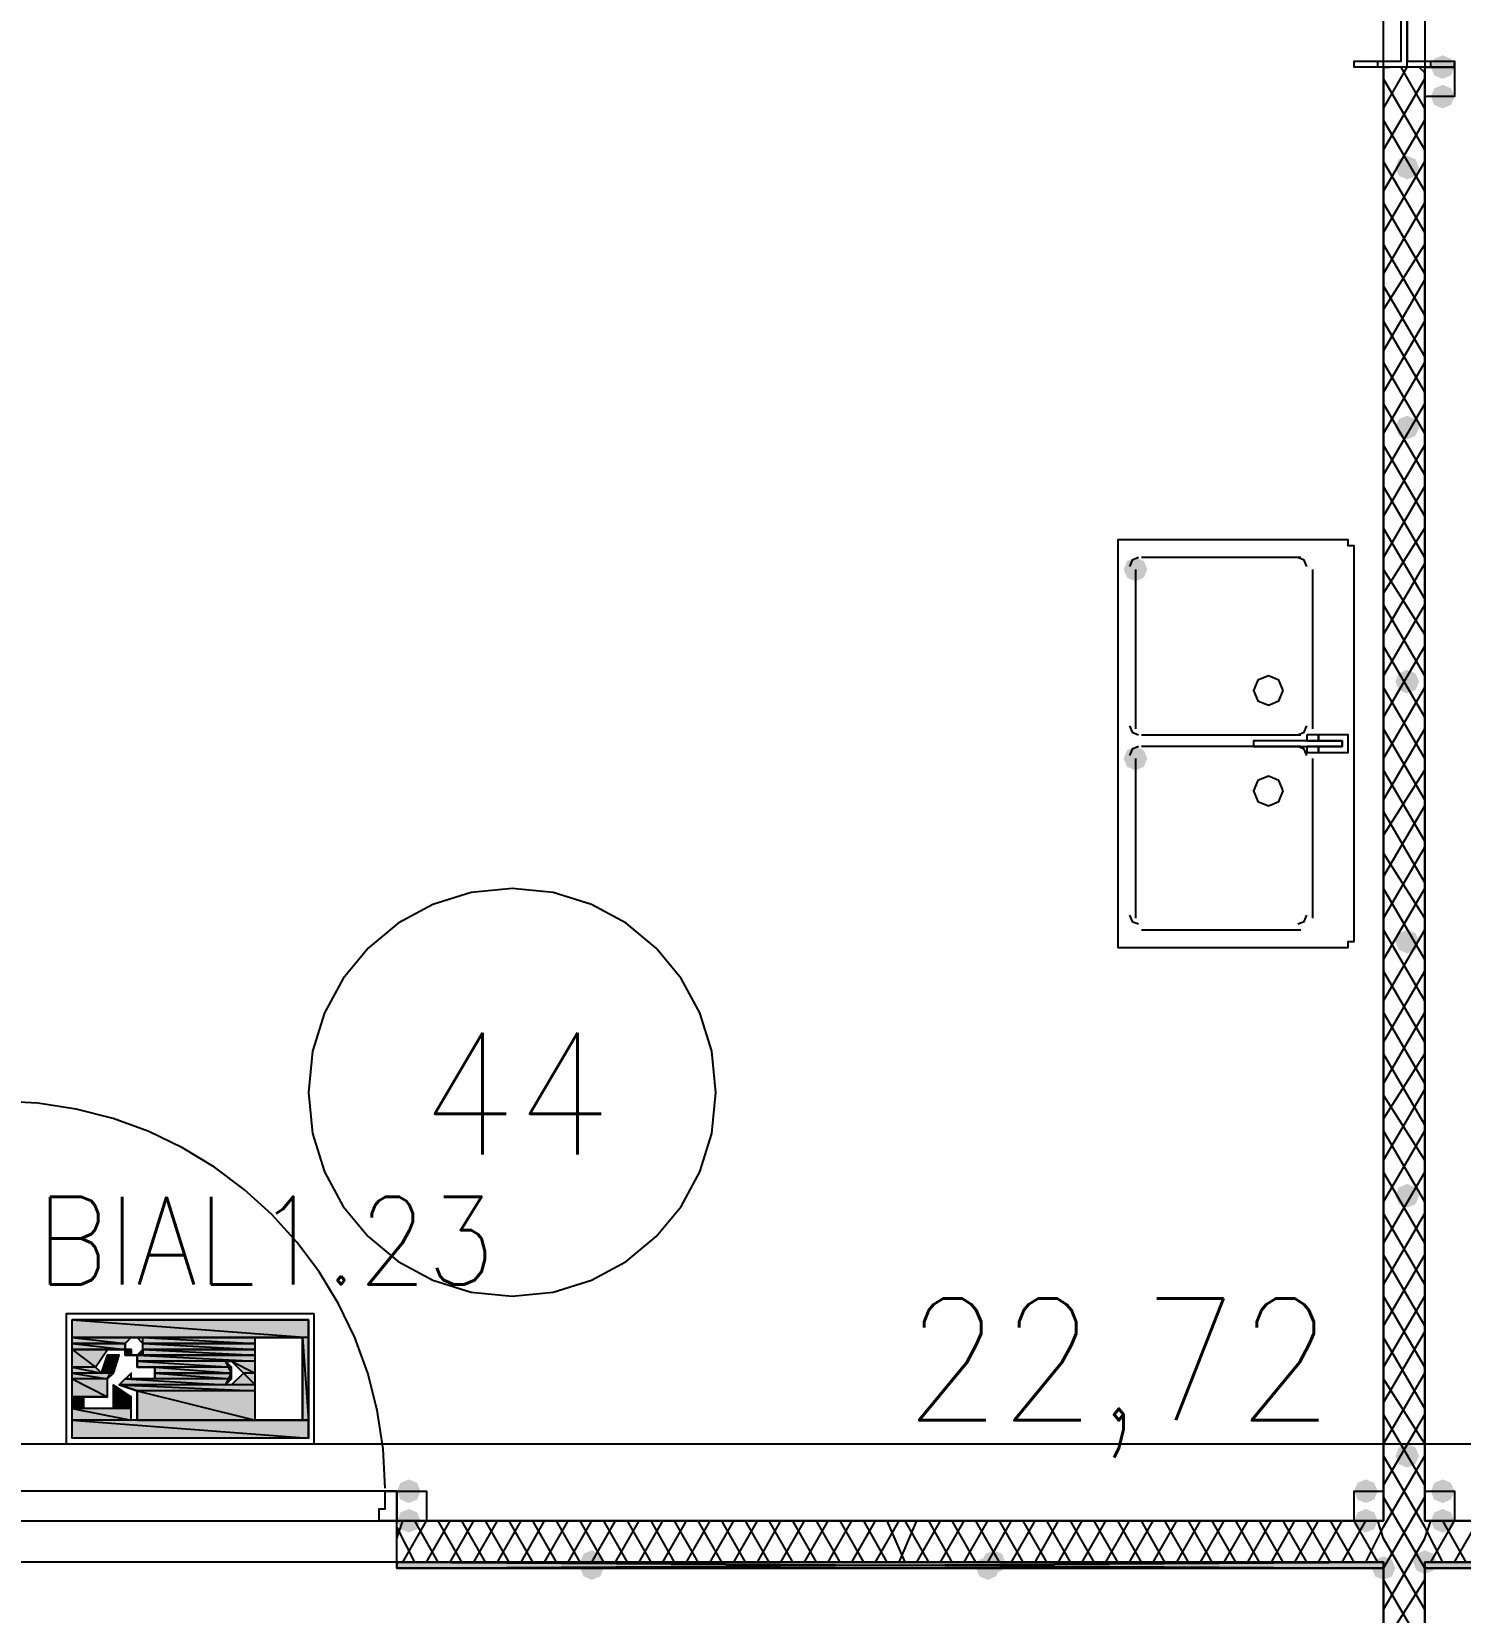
# Model space of a CAD drawing. Header units: millimetres. Extents: x 0 to 420, y 0 to 297.
# Drawn here: x 280.51 to 290.75, y 175.62 to 186.94 of the extents above; entities that cross this region are included whole.
import ezdxf

# ---------------------------------------------------------------- set-up
doc = ezdxf.new("R2010")
doc.units = ezdxf.units.MM
doc.layers.get('0').update_dxf_attribs({"linetype": 'CONTINUOUS'})
doc.styles.get("Standard").update_dxf_attribs({"font": 'STANDARD'})

msp = doc.modelspace()

# ---------------------------------------------------------------- hatches: boundary and pattern name
at = {"true_color": 0x000007}
for points in [[(290.703, 186.69), (290.678129, 186.630204), (290.618333, 186.605333), (290.558538, 186.630204), (290.533667, 186.69), (290.558537, 186.749796), (290.618333, 186.774667), (290.678129, 186.749796)], [(290.703, 186.478333), (290.678129, 186.418537), (290.618333, 186.393667), (290.558538, 186.418537), (290.533667, 186.478333), (290.558537, 186.538129), (290.618333, 186.563), (290.678129, 186.538129)], [(290.449, 185.970333), (290.424129, 185.910537), (290.364333, 185.885667), (290.304537, 185.910537), (290.279667, 185.970333), (290.304537, 186.030129), (290.364333, 186.055), (290.424129, 186.030129)], [(290.449, 184.107667), (290.424129, 184.047871), (290.364333, 184.023), (290.304537, 184.047871), (290.279667, 184.107667), (290.304537, 184.167462), (290.364333, 184.192333), (290.424129, 184.167463)], [(288.501667, 183.091667), (288.476796, 183.031871), (288.417, 183.007), (288.357204, 183.031871), (288.332333, 183.091667), (288.357204, 183.151462), (288.417, 183.176333), (288.476796, 183.151463)], [(290.449, 182.287333), (290.424129, 182.227537), (290.364333, 182.202667), (290.304537, 182.227537), (290.279667, 182.287333), (290.304537, 182.347129), (290.364333, 182.372), (290.424129, 182.347129)], [(288.501667, 181.737), (288.476796, 181.677204), (288.417, 181.652333), (288.357204, 181.677204), (288.332333, 181.737), (288.357204, 181.796796), (288.417, 181.821667), (288.476796, 181.796796)], [(290.449, 180.424667), (290.424129, 180.364871), (290.364333, 180.34), (290.304537, 180.364871), (290.279667, 180.424667), (290.304537, 180.484462), (290.364333, 180.509333), (290.424129, 180.484463)], [(290.449, 178.604333), (290.424129, 178.544537), (290.364333, 178.519667), (290.304537, 178.544537), (290.279667, 178.604333), (290.304537, 178.664129), (290.364333, 178.689), (290.424129, 178.664129)], [(290.449, 176.741667), (290.424129, 176.681871), (290.364333, 176.657), (290.304537, 176.681871), (290.279667, 176.741667), (290.304537, 176.801462), (290.364333, 176.826333), (290.424129, 176.801463)], [(283.294667, 176.487667), (283.269796, 176.427871), (283.21, 176.403), (283.150204, 176.427871), (283.125333, 176.487667), (283.150204, 176.547462), (283.21, 176.572333), (283.269796, 176.547463)], [(290.152667, 176.487667), (290.127796, 176.427871), (290.068, 176.403), (290.008204, 176.427871), (289.983333, 176.487667), (290.008204, 176.547462), (290.068, 176.572333), (290.127796, 176.547463)], [(290.703, 176.487667), (290.678129, 176.427871), (290.618333, 176.403), (290.558538, 176.427871), (290.533667, 176.487667), (290.558537, 176.547462), (290.618333, 176.572333), (290.678129, 176.547463)], [(283.294667, 176.276), (283.269796, 176.216204), (283.21, 176.191333), (283.150204, 176.216204), (283.125333, 176.276), (283.150204, 176.335796), (283.21, 176.360667), (283.269796, 176.335796)], [(290.152667, 176.276), (290.127796, 176.216204), (290.068, 176.191333), (290.008204, 176.216204), (289.983333, 176.276), (290.008204, 176.335796), (290.068, 176.360667), (290.127796, 176.335796)], [(290.703, 176.276), (290.678129, 176.216204), (290.618333, 176.191333), (290.558538, 176.216204), (290.533667, 176.276), (290.558537, 176.335796), (290.618333, 176.360667), (290.678129, 176.335796)]]:
    msp.add_hatch(color=0, dxfattribs=at).paths.add_polyline_path(points, flags=0)
at = {"true_color": 0x000052}
h = msp.add_hatch(color=0, dxfattribs=at)
h.paths.add_polyline_path([(282.490333, 177.715333), (280.797, 177.715333), (282.490333, 177.588333)], flags=0)
h.paths.add_polyline_path([(280.797, 177.715333), (282.490333, 177.588333), (280.797, 177.588333)], flags=0)
h = msp.add_hatch(color=0, dxfattribs=at)
h.paths.add_polyline_path([(280.797, 177.588333), (282.109333, 177.588333)], flags=0)
h.paths.add_polyline_path([(282.109333, 177.588333), (280.797, 177.588333)], flags=0)
h = msp.add_hatch(color=0, dxfattribs=at)
h.paths.add_polyline_path([(280.797, 177.588333), (281.262667, 177.588333)], flags=0)
h.paths.add_polyline_path([(281.262667, 177.588333), (280.797, 177.588333)], flags=0)
h = msp.add_hatch(color=0, dxfattribs=at)
h.paths.add_polyline_path([(281.220333, 177.588333), (280.797, 177.588333), (281.178, 177.546)], flags=0)
h.paths.add_polyline_path([(280.797, 177.588333), (281.178, 177.546), (280.797, 177.546)], flags=0)
h = msp.add_hatch(color=0, dxfattribs=at)
h.paths.add_polyline_path([(281.262667, 177.588333), (282.109333, 177.588333)], flags=0)
h.paths.add_polyline_path([(282.109333, 177.588333), (281.262667, 177.588333)], flags=0)
h = msp.add_hatch(color=0, dxfattribs=at)
h.paths.add_polyline_path([(281.262667, 177.588333), (282.109333, 177.588333)], flags=0)
h.paths.add_polyline_path([(282.109333, 177.588333), (281.262667, 177.588333)], flags=0)
h.paths.add_polyline_path([(282.109333, 177.588333), (281.262667, 177.588333)], flags=0)
h.paths.add_polyline_path([(281.262667, 177.588333), (282.109333, 177.588333)], flags=0)
h = msp.add_hatch(color=0, dxfattribs=at)
h.paths.add_polyline_path([(282.109333, 177.588333), (281.305, 177.588333), (282.109333, 177.546)], flags=0)
h.paths.add_polyline_path([(281.305, 177.588333), (282.109333, 177.546), (281.305, 177.546)], flags=0)
h = msp.add_hatch(color=0, dxfattribs=at)
h.paths.add_polyline_path([(282.490333, 177.588333), (282.448, 177.588333), (282.490333, 176.995667)], flags=0)
h.paths.add_polyline_path([(282.448, 177.588333), (282.490333, 176.995667), (282.448, 176.995667)], flags=0)
h = msp.add_hatch(color=0, dxfattribs=at)
h.paths.add_polyline_path([(280.797, 177.546), (281.178, 177.546)], flags=0)
h.paths.add_polyline_path([(281.178, 177.546), (280.797, 177.546)], flags=0)
h = msp.add_hatch(color=0, dxfattribs=at)
h.paths.add_polyline_path([(280.797, 177.546), (281.178, 177.546)], flags=0)
h.paths.add_polyline_path([(281.178, 177.546), (280.797, 177.546)], flags=0)
h = msp.add_hatch(color=0, dxfattribs=at)
h.paths.add_polyline_path([(281.178, 177.546), (280.797, 177.546), (281.178, 177.503667)], flags=0)
h.paths.add_polyline_path([(280.797, 177.546), (281.178, 177.503667), (280.797, 177.503667)], flags=0)
h = msp.add_hatch(color=0, dxfattribs=at)
h.paths.add_polyline_path([(280.797, 177.503667), (281.178, 177.503667)], flags=0)
h.paths.add_polyline_path([(281.178, 177.503667), (280.797, 177.503667)], flags=0)
h = msp.add_hatch(color=0, dxfattribs=at)
h.paths.add_polyline_path([(281.051, 177.503667), (280.797, 177.503667), (280.966333, 177.376667)], flags=0)
h.paths.add_polyline_path([(280.797, 177.503667), (280.966333, 177.376667), (280.797, 177.376667)], flags=0)
h = msp.add_hatch(color=0, dxfattribs=at)
h.paths.add_polyline_path([(281.135667, 177.461333), (281.051, 177.461333), (281.093333, 177.334333)], flags=0)
h.paths.add_polyline_path([(281.051, 177.461333), (281.093333, 177.334333), (281.008667, 177.334333)], flags=0)
for points in [[(281.178, 177.546), (281.178, 177.503667)], [(281.178, 177.503667), (281.220333, 177.503667)], [(281.262667, 177.461333), (281.220333, 177.461333)], [(281.262667, 177.461333), (281.305, 177.461333)], [(281.093333, 177.249667), (281.135667, 177.207333), (281.093333, 177.207333)]]:
    msp.add_hatch(color=0, dxfattribs=at).paths.add_polyline_path(points, flags=0)
h = msp.add_hatch(color=0, dxfattribs=at)
h.paths.add_polyline_path([(281.178, 177.503667), (281.220333, 177.503667)], flags=0)
h.paths.add_polyline_path([(281.220333, 177.503667), (281.178, 177.503667)], flags=0)
h.paths.add_polyline_path([(281.220333, 177.503667), (281.178, 177.503667)], flags=0)
h.paths.add_polyline_path([(281.178, 177.503667), (281.220333, 177.503667)], flags=0)
h.paths.add_polyline_path([(281.220333, 177.503667), (281.178, 177.503667)], flags=0)
h.paths.add_polyline_path([(281.220333, 177.503667), (281.178, 177.503667)], flags=0)
h = msp.add_hatch(color=0, dxfattribs=at)
h.paths.add_polyline_path([(281.220333, 177.503667), (281.178, 177.503667), (281.220333, 177.461333)], flags=0)
h.paths.add_polyline_path([(281.178, 177.503667), (281.220333, 177.461333), (281.178, 177.461333)], flags=0)
h = msp.add_hatch(color=0, dxfattribs=at)
h.paths.add_polyline_path([(281.178, 177.461333), (281.220333, 177.461333)], flags=0)
h.paths.add_polyline_path([(281.220333, 177.461333), (281.178, 177.461333)], flags=0)
h = msp.add_hatch(color=0, dxfattribs=at)
h.paths.add_polyline_path([(281.178, 177.461333), (281.220333, 177.461333)], flags=0)
h.paths.add_polyline_path([(281.220333, 177.461333), (281.178, 177.461333)], flags=0)
h = msp.add_hatch(color=0, dxfattribs=at)
h.paths.add_polyline_path([(281.178, 177.461333), (281.220333, 177.461333)], flags=0)
h.paths.add_polyline_path([(281.220333, 177.461333), (281.178, 177.461333)], flags=0)
h.paths.add_polyline_path([(281.220333, 177.461333), (281.178, 177.461333), (282.109333, 177.461333)], flags=0)
h.paths.add_polyline_path([(281.178, 177.461333), (282.109333, 177.461333)], flags=0)
h = msp.add_hatch(color=0, dxfattribs=at)
h.paths.add_polyline_path([(281.220333, 177.503667), (281.220333, 177.461333)], flags=0)
h.paths.add_polyline_path([(281.220333, 177.461333), (281.220333, 177.503667)], flags=0)
h = msp.add_hatch(color=0, dxfattribs=at)
h.paths.add_polyline_path([(281.305, 177.461333), (281.305, 177.503667)], flags=0)
h.paths.add_polyline_path([(281.305, 177.503667), (281.305, 177.461333), (281.262667, 177.461333)], flags=0)
h = msp.add_hatch(color=0, dxfattribs=at)
h.paths.add_polyline_path([(281.262667, 177.461333), (281.305, 177.461333)], flags=0)
h.paths.add_polyline_path([(281.305, 177.461333), (281.262667, 177.461333)], flags=0)
h = msp.add_hatch(color=0, dxfattribs=at)
h.paths.add_polyline_path([(282.109333, 177.461333), (281.305, 177.461333)], flags=0)
h.paths.add_polyline_path([(281.305, 177.461333), (282.109333, 177.461333), (281.262667, 177.461333)], flags=0)
h = msp.add_hatch(color=0, dxfattribs=at)
h.paths.add_polyline_path([(281.262667, 177.461333), (282.109333, 177.461333)], flags=0)
h.paths.add_polyline_path([(282.109333, 177.461333), (281.262667, 177.461333)], flags=0)
h = msp.add_hatch(color=0, dxfattribs=at)
h.paths.add_polyline_path([(282.109333, 177.461333), (281.262667, 177.461333), (282.109333, 177.419)], flags=0)
h.paths.add_polyline_path([(281.262667, 177.461333), (282.109333, 177.419), (281.262667, 177.419)], flags=0)
h = msp.add_hatch(color=0, dxfattribs=at)
h.paths.add_polyline_path([(281.305, 177.546), (282.109333, 177.546)], flags=0)
h.paths.add_polyline_path([(282.109333, 177.546), (281.305, 177.546)], flags=0)
h = msp.add_hatch(color=0, dxfattribs=at)
h.paths.add_polyline_path([(281.305, 177.546), (282.109333, 177.546)], flags=0)
h.paths.add_polyline_path([(282.109333, 177.546), (281.305, 177.546)], flags=0)
h = msp.add_hatch(color=0, dxfattribs=at)
h.paths.add_polyline_path([(281.305, 177.546), (282.109333, 177.546)], flags=0)
h.paths.add_polyline_path([(282.109333, 177.546), (281.305, 177.546)], flags=0)
h = msp.add_hatch(color=0, dxfattribs=at)
h.paths.add_polyline_path([(282.109333, 177.546), (281.305, 177.546), (282.109333, 177.503667)], flags=0)
h.paths.add_polyline_path([(281.305, 177.546), (282.109333, 177.503667), (281.305, 177.503667)], flags=0)
h = msp.add_hatch(color=0, dxfattribs=at)
h.paths.add_polyline_path([(281.305, 177.503667), (282.109333, 177.503667)], flags=0)
h.paths.add_polyline_path([(282.109333, 177.503667), (281.305, 177.503667)], flags=0)
h = msp.add_hatch(color=0, dxfattribs=at)
h.paths.add_polyline_path([(281.305, 177.503667), (282.109333, 177.503667)], flags=0)
h.paths.add_polyline_path([(282.109333, 177.503667), (281.305, 177.503667)], flags=0)
h = msp.add_hatch(color=0, dxfattribs=at)
h.paths.add_polyline_path([(281.305, 177.503667), (282.109333, 177.503667)], flags=0)
h.paths.add_polyline_path([(282.109333, 177.503667), (281.305, 177.503667)], flags=0)
h = msp.add_hatch(color=0, dxfattribs=at)
h.paths.add_polyline_path([(281.305, 177.503667), (282.109333, 177.503667)], flags=0)
h.paths.add_polyline_path([(282.109333, 177.503667), (281.305, 177.503667)], flags=0)
h = msp.add_hatch(color=0, dxfattribs=at)
h.paths.add_polyline_path([(281.305, 177.503667), (282.109333, 177.503667)], flags=0)
h.paths.add_polyline_path([(282.109333, 177.503667), (281.305, 177.503667)], flags=0)
h = msp.add_hatch(color=0, dxfattribs=at)
h.paths.add_polyline_path([(282.109333, 177.503667), (281.305, 177.503667), (282.109333, 177.461333)], flags=0)
h.paths.add_polyline_path([(281.305, 177.503667), (282.109333, 177.461333), (281.305, 177.461333)], flags=0)
h = msp.add_hatch(color=0, dxfattribs=at)
h.paths.add_polyline_path([(281.305, 177.461333), (282.109333, 177.461333)], flags=0)
h.paths.add_polyline_path([(282.109333, 177.461333), (281.305, 177.461333)], flags=0)
h = msp.add_hatch(color=0, dxfattribs=at)
h.paths.add_polyline_path([(281.305, 177.461333), (282.109333, 177.461333)], flags=0)
h.paths.add_polyline_path([(282.109333, 177.461333), (281.305, 177.461333)], flags=0)
h = msp.add_hatch(color=0, dxfattribs=at)
h.paths.add_polyline_path([(280.966333, 177.376667), (280.797, 177.376667), (281.008667, 177.334333)], flags=0)
h.paths.add_polyline_path([(280.797, 177.376667), (281.008667, 177.334333), (280.797, 177.334333)], flags=0)
h = msp.add_hatch(color=0, dxfattribs=at)
h.paths.add_polyline_path([(281.897667, 177.419), (281.262667, 177.419), (281.94, 177.376667)], flags=0)
h.paths.add_polyline_path([(281.262667, 177.419), (281.94, 177.376667), (281.262667, 177.376667)], flags=0)
h = msp.add_hatch(color=0, dxfattribs=at)
h.paths.add_polyline_path([(281.94, 177.376667), (281.389667, 177.376667), (281.94, 177.334333)], flags=0)
h.paths.add_polyline_path([(281.389667, 177.376667), (281.94, 177.334333), (281.389667, 177.334333)], flags=0)
h = msp.add_hatch(color=0, dxfattribs=at)
h.paths.add_polyline_path([(282.109333, 177.419), (281.94, 177.419), (282.109333, 177.334333)], flags=0)
h.paths.add_polyline_path([(281.94, 177.419), (282.109333, 177.334333), (282.024667, 177.334333)], flags=0)
h = msp.add_hatch(color=0, dxfattribs=at)
h.paths.add_polyline_path([(281.093333, 177.334333), (280.797, 177.334333), (281.051, 177.292)], flags=0)
h.paths.add_polyline_path([(280.797, 177.334333), (281.051, 177.292), (280.797, 177.292)], flags=0)
h = msp.add_hatch(color=0, dxfattribs=at)
h.paths.add_polyline_path([(281.051, 177.292), (280.797, 177.292), (281.051, 177.165)], flags=0)
h.paths.add_polyline_path([(280.797, 177.292), (281.051, 177.165), (280.797, 177.165)], flags=0)
h = msp.add_hatch(color=0, dxfattribs=at)
h.paths.add_polyline_path([(281.94, 177.292), (281.178, 177.292), (281.897667, 177.249667)], flags=0)
h.paths.add_polyline_path([(281.178, 177.292), (281.897667, 177.249667), (281.135667, 177.249667)], flags=0)
h = msp.add_hatch(color=0, dxfattribs=at)
h.paths.add_polyline_path([(282.109333, 177.249667), (281.135667, 177.249667), (282.109333, 177.207333)], flags=0)
h.paths.add_polyline_path([(281.135667, 177.249667), (282.109333, 177.207333), (281.262667, 177.207333)], flags=0)
h = msp.add_hatch(color=0, dxfattribs=at)
h.paths.add_polyline_path([(281.389667, 177.334333), (281.432, 177.334333)], flags=0)
h.paths.add_polyline_path([(281.432, 177.334333), (281.389667, 177.334333)], flags=0)
h = msp.add_hatch(color=0, dxfattribs=at)
h.paths.add_polyline_path([(281.94, 177.334333), (281.389667, 177.334333), (281.94, 177.292)], flags=0)
h.paths.add_polyline_path([(281.389667, 177.334333), (281.94, 177.292), (281.389667, 177.292)], flags=0)
h = msp.add_hatch(color=0, dxfattribs=at)
h.paths.add_polyline_path([(282.109333, 177.334333), (282.024667, 177.334333), (282.109333, 177.249667)], flags=0)
h.paths.add_polyline_path([(282.024667, 177.334333), (282.109333, 177.249667), (281.94, 177.249667)], flags=0)
h = msp.add_hatch(color=0, dxfattribs=at)
h.paths.add_polyline_path([(280.881667, 177.165), (280.797, 177.165), (280.881667, 177.080333)], flags=0)
h.paths.add_polyline_path([(280.797, 177.165), (280.881667, 177.080333), (280.797, 177.080333)], flags=0)
h = msp.add_hatch(color=0, dxfattribs=at)
h.paths.add_polyline_path([(281.135667, 177.207333), (281.093333, 177.207333), (281.220333, 177.165)], flags=0)
h.paths.add_polyline_path([(281.093333, 177.207333), (281.220333, 177.165), (281.093333, 177.165)], flags=0)
h = msp.add_hatch(color=0, dxfattribs=at)
h.paths.add_polyline_path([(281.220333, 177.165), (281.093333, 177.165), (281.220333, 177.080333)], flags=0)
h.paths.add_polyline_path([(281.093333, 177.165), (281.220333, 177.080333), (281.093333, 177.080333)], flags=0)
h = msp.add_hatch(color=0, dxfattribs=at)
h.paths.add_polyline_path([(282.109333, 177.207333), (281.262667, 177.207333), (282.109333, 176.995667)], flags=0)
h.paths.add_polyline_path([(281.262667, 177.207333), (282.109333, 176.995667), (281.262667, 176.995667)], flags=0)
h = msp.add_hatch(color=0, dxfattribs=at)
h.paths.add_polyline_path([(281.220333, 177.080333), (280.797, 177.080333), (281.220333, 176.995667)], flags=0)
h.paths.add_polyline_path([(280.797, 177.080333), (281.220333, 176.995667), (280.797, 176.995667)], flags=0)
h = msp.add_hatch(color=0, dxfattribs=at)
h.paths.add_polyline_path([(282.490333, 176.995667), (280.797, 176.995667), (282.490333, 176.868667)], flags=0)
h.paths.add_polyline_path([(280.797, 176.995667), (282.490333, 176.868667), (280.797, 176.868667)], flags=0)
h = msp.add_hatch(color=0, dxfattribs=at)
h.paths.add_polyline_path([(281.262667, 176.995667), (282.490333, 176.995667)], flags=0)
h.paths.add_polyline_path([(282.490333, 176.995667), (281.262667, 176.995667)], flags=0)
at = {"true_color": 0x000007}
h = msp.add_hatch(color=0, dxfattribs=at)
h.paths.add_polyline_path([(290.195, 175.979667), (283.125333, 175.979667), (290.195, 175.937333)], flags=0)
h.paths.add_polyline_path([(283.125333, 175.979667), (290.195, 175.937333), (283.125333, 175.937333)], flags=0)
at = {"true_color": 0x0000fe}
for points in [[(284.607, 175.979667), (284.582129, 175.919871), (284.522333, 175.895), (284.462538, 175.919871), (284.437667, 175.979667), (284.462537, 176.039462), (284.522333, 176.064333), (284.582129, 176.039463)], [(284.607, 175.937333), (284.582129, 175.877537), (284.522333, 175.852667), (284.462538, 175.877537), (284.437667, 175.937333), (284.462537, 175.997129), (284.522333, 176.022), (284.582129, 175.997129)], [(287.443333, 175.937333), (287.418463, 175.877537), (287.358667, 175.852667), (287.298871, 175.877537), (287.274, 175.937333), (287.298871, 175.997129), (287.358667, 176.022), (287.418462, 175.997129)], [(287.485667, 175.979667), (287.460796, 175.919871), (287.401, 175.895), (287.341204, 175.919871), (287.316333, 175.979667), (287.341204, 176.039462), (287.401, 176.064333), (287.460796, 176.039463)], [(290.279667, 175.937333), (290.254796, 175.877537), (290.195, 175.852667), (290.135204, 175.877537), (290.110333, 175.937333), (290.135204, 175.997129), (290.195, 176.022), (290.254796, 175.997129)], [(290.576, 175.979667), (290.551129, 175.919871), (290.491333, 175.895), (290.431537, 175.919871), (290.406667, 175.979667), (290.431537, 176.039462), (290.491333, 176.064333), (290.551129, 176.039463)], [(290.576, 175.979667), (290.551129, 175.919871), (290.491333, 175.895), (290.431537, 175.919871), (290.406667, 175.979667), (290.431537, 176.039462), (290.491333, 176.064333), (290.551129, 176.039463)]]:
    msp.add_hatch(color=0, dxfattribs=at).paths.add_polyline_path(points, flags=0)
at = {"true_color": 0x000007}
h = msp.add_hatch(color=0, dxfattribs=at)
h.paths.add_polyline_path([(297.561, 175.979667), (290.491333, 175.979667), (297.561, 175.937333)], flags=0)
h.paths.add_polyline_path([(290.491333, 175.979667), (297.561, 175.937333), (290.491333, 175.937333)], flags=0)

# ---------------------------------------------------------------- linework, layer by layer
at = {"color": 0, "true_color": 0x000007}
for points in [[(290.195, 187.409667), (273.092333, 187.409667), (273.092333, 176.276), (290.195, 176.276)], [(290.703, 186.69), (289.983333, 186.69), (289.983333, 186.732333), (290.322, 186.732333), (290.322, 187.409667), (289.983333, 187.409667), (290.703, 187.409667), (290.364333, 187.409667), (290.364333, 186.732333), (290.703, 186.732333)], [(307.594, 187.409667), (290.491333, 187.409667), (290.491333, 176.276), (307.594, 176.276)], [(290.703, 186.478333), (290.491333, 186.478333), (290.491333, 186.69), (290.703, 186.69), (290.703, 186.478333), (290.491333, 186.478333), (290.491333, 186.69), (290.703, 186.69)], [(288.29, 183.261), (288.29, 180.424667), (288.29, 180.382333), (288.332333, 180.382333), (289.898667, 180.382333), (289.941, 180.382333), (289.941, 180.424667), (289.983333, 180.424667), (289.983333, 183.261), (289.941, 183.261), (289.941, 183.303333), (289.898667, 183.303333), (288.332333, 183.303333), (288.29, 183.303333)], [(289.475333, 182.223833), (289.444335, 182.298669), (289.3695, 182.329667), (289.294665, 182.298669), (289.263667, 182.223833), (289.294665, 182.148998), (289.3695, 182.118), (289.444335, 182.148998)], [(289.644667, 181.906333), (289.644667, 181.864), (289.729333, 181.864), (289.729333, 181.906333)], [(289.729333, 181.906333), (289.729333, 181.864), (289.898667, 181.864), (289.898667, 181.821667), (289.729333, 181.821667), (289.729333, 181.779333), (289.941, 181.779333), (289.941, 181.906333)], [(289.306, 181.864), (289.263667, 181.864), (289.263667, 181.821667), (289.306, 181.821667), (289.898667, 181.821667), (289.898667, 181.864)], [(289.644667, 181.779333), (289.729333, 181.779333), (289.729333, 181.821667), (289.644667, 181.821667)], [(289.475333, 181.504167), (289.444335, 181.579002), (289.3695, 181.61), (289.294665, 181.579002), (289.263667, 181.504167), (289.294665, 181.429331), (289.3695, 181.398333), (289.444335, 181.429331)], [(282.998333, 176.276), (282.998333, 176.360667), (283.040667, 176.360667), (283.040667, 176.487667), (283.125333, 176.487667), (283.125333, 176.276)], [(283.337, 176.276), (283.125333, 176.276), (283.125333, 176.487667), (283.337, 176.487667), (283.337, 176.276), (283.125333, 176.276), (283.125333, 176.487667), (283.337, 176.487667)], [(290.195, 176.276), (289.983333, 176.276), (289.983333, 176.487667), (290.195, 176.487667), (290.195, 176.276), (289.983333, 176.276), (289.983333, 176.487667), (290.195, 176.487667)], [(290.703, 176.276), (290.491333, 176.276), (290.491333, 176.487667), (290.703, 176.487667), (290.703, 176.276), (290.491333, 176.276), (290.491333, 176.487667), (290.703, 176.487667)], [(290.195, 175.979667), (283.125333, 175.979667), (290.195, 175.937333)], [(283.125333, 175.979667), (290.195, 175.937333), (283.125333, 175.937333)], [(283.125333, 175.937333), (283.125333, 175.979667), (290.195, 175.979667), (290.195, 175.937333), (283.125333, 175.937333), (290.195, 175.937333), (290.195, 175.979667), (283.125333, 175.979667)], [(297.561, 175.979667), (290.491333, 175.979667), (297.561, 175.937333)], [(290.491333, 175.979667), (297.561, 175.937333), (290.491333, 175.937333)], [(297.561, 175.979667), (290.491333, 175.979667), (290.491333, 175.937333), (297.561, 175.937333)], [(297.561, 175.979667), (290.491333, 175.979667), (290.491333, 175.937333), (297.561, 175.937333)]]:
    msp.add_lwpolyline(points, close=True, dxfattribs=at)
for points in [[(290.364333, 186.69), (290.364333, 187.409667)], [(289.983333, 186.69), (289.983333, 186.732333)], [(290.152667, 186.69), (290.152667, 186.732333)], [(290.195, 186.69), (290.237333, 186.69)], [(290.195, 186.393667), (290.364333, 186.69)], [(290.491333, 176.276), (290.491333, 186.69), (290.195, 186.69), (290.195, 176.276)], [(290.491333, 186.393667), (290.322, 186.69)], [(290.491333, 186.647667), (290.449, 186.69)], [(290.533667, 186.69), (290.533667, 186.732333)], [(290.703, 186.69), (290.703, 186.732333)], [(290.195, 186.097333), (290.491333, 186.605333)], [(290.491333, 186.097333), (290.195, 186.605333)], [(290.195, 185.801), (290.491333, 186.309)], [(290.491333, 185.801), (290.195, 186.309)], [(290.195, 185.504667), (290.491333, 186.012667)], [(290.491333, 185.504667), (290.195, 186.012667)], [(290.195, 185.208333), (290.491333, 185.716333)], [(290.491333, 185.208333), (290.195, 185.716333)], [(290.195, 184.954333), (290.491333, 185.42)], [(290.491333, 184.912), (290.195, 185.42)], [(290.195, 184.658), (290.491333, 185.166)], [(290.491333, 184.615667), (290.195, 185.123667)], [(290.195, 184.361667), (290.491333, 184.869667)], [(290.491333, 184.361667), (290.195, 184.869667)], [(290.195, 184.065333), (290.491333, 184.573333)], [(290.491333, 184.065333), (290.195, 184.573333)], [(290.195, 183.769), (290.491333, 184.277)], [(290.491333, 183.769), (290.195, 184.277)], [(290.195, 183.472667), (290.491333, 183.980667)], [(290.491333, 183.472667), (290.195, 183.980667)], [(290.195, 183.176333), (290.491333, 183.684333)], [(290.491333, 183.176333), (290.195, 183.684333)], [(290.195, 182.922333), (290.491333, 183.388)], [(290.491333, 182.88), (290.195, 183.388)], [(288.438167, 183.176333), (288.393265, 183.157735), (288.374667, 183.112833)], [(289.602333, 183.176333), (288.459333, 183.176333)], [(289.644667, 183.112833), (289.626068, 183.157735), (289.581167, 183.176333)], [(290.195, 182.626), (290.491333, 183.134)], [(288.417, 183.091667), (288.417, 181.948667)], [(289.687, 181.948667), (289.687, 183.091667)], [(290.491333, 182.626), (290.195, 183.091667)], [(290.195, 182.329667), (290.491333, 182.837667)], [(290.491333, 182.329667), (290.195, 182.837667)], [(290.195, 182.033333), (290.491333, 182.541333)], [(290.491333, 182.033333), (290.195, 182.541333)], [(290.195, 181.737), (290.491333, 182.245)], [(290.491333, 181.737), (290.195, 182.245)], [(288.374667, 181.969833), (288.393265, 181.924932), (288.438167, 181.906333)], [(288.459333, 181.906333), (289.602333, 181.906333)], [(289.581167, 181.906333), (289.626068, 181.924932), (289.644667, 181.969833)], [(290.195, 181.440667), (290.491333, 181.948667)], [(290.491333, 181.440667), (290.195, 181.948667)], [(288.438167, 181.821667), (288.393265, 181.803068), (288.374667, 181.758167)], [(289.602333, 181.821667), (288.459333, 181.821667)], [(289.644667, 181.758167), (289.626068, 181.803068), (289.581167, 181.821667)], [(288.417, 181.737), (288.417, 180.594)], [(289.687, 180.594), (289.687, 181.737)], [(290.195, 181.186667), (290.491333, 181.652333)], [(290.491333, 181.144333), (290.195, 181.652333)], [(290.195, 180.890333), (290.491333, 181.398333)], [(290.491333, 180.848), (290.195, 181.356)], [(290.195, 180.594), (290.491333, 181.102)], [(290.491333, 180.594), (290.195, 181.059667)], [(285.411333, 179.345167), (285.381661, 179.639508), (285.29656, 179.913659), (285.161903, 180.161746), (284.983563, 180.377896), (284.767413, 180.556236), (284.519326, 180.690893), (284.245175, 180.775995), (283.950833, 180.805667), (283.656492, 180.775995), (283.382341, 180.690893), (283.134254, 180.556236), (282.918104, 180.377896), (282.739764, 180.161746), (282.605107, 179.913659), (282.520005, 179.639508), (282.490333, 179.345167)], [(290.195, 180.297667), (290.491333, 180.805667)], [(290.491333, 180.297667), (290.195, 180.805667)], [(288.374667, 180.615167), (288.393265, 180.570265), (288.438167, 180.551667)], [(288.459333, 180.509333), (289.602333, 180.509333)], [(289.581167, 180.551667), (289.626068, 180.570265), (289.644667, 180.615167)], [(290.195, 180.001333), (290.491333, 180.509333)], [(290.491333, 180.001333), (290.195, 180.509333)], [(290.195, 179.705), (290.491333, 180.213)], [(290.491333, 179.705), (290.195, 180.213)], [(290.195, 179.408667), (290.491333, 179.916667)], [(290.491333, 179.408667), (290.195, 179.916667)], [(290.195, 179.154667), (290.491333, 179.620333)], [(290.491333, 179.112333), (290.195, 179.620333)], [(283.040667, 176.508833), (283.026351, 176.792339), (282.984333, 177.067656), (282.916006, 177.333389), (282.822764, 177.588145), (282.706001, 177.83053), (282.56711, 178.059151), (282.407486, 178.272613), (282.228523, 178.469523), (282.031613, 178.648486), (281.818151, 178.80811), (281.58953, 178.947001), (281.347145, 179.063764), (281.092389, 179.157006), (280.826656, 179.225333), (280.551339, 179.267351), (280.267833, 179.281667)], [(282.490333, 179.345167), (282.520005, 179.050825), (282.605107, 178.776674), (282.739764, 178.528587), (282.918104, 178.312437), (283.134254, 178.134097), (283.382341, 177.99944), (283.656492, 177.914339), (283.950833, 177.884667), (284.245175, 177.914339), (284.519326, 177.99944), (284.767413, 178.134097), (284.983563, 178.312437), (285.161903, 178.528587), (285.29656, 178.776674), (285.381661, 179.050825), (285.411333, 179.345167)], [(290.195, 178.858333), (290.491333, 179.366333)], [(290.491333, 178.858333), (290.195, 179.324)], [(290.195, 178.562), (290.491333, 179.07)], [(290.491333, 178.562), (290.195, 179.07)], [(290.195, 178.265667), (290.491333, 178.773667)], [(290.491333, 178.265667), (290.195, 178.773667)], [(290.195, 177.969333), (290.491333, 178.477333)], [(290.491333, 177.969333), (290.195, 178.477333)], [(290.195, 177.673), (290.491333, 178.181)], [(290.491333, 177.673), (290.195, 178.181)], [(290.195, 177.376667), (290.491333, 177.884667)], [(290.491333, 177.376667), (290.195, 177.884667)], [(290.195, 177.122667), (290.491333, 177.630667)], [(290.491333, 177.080333), (290.195, 177.588333)], [(290.195, 176.826333), (290.491333, 177.334333)], [(290.491333, 176.826333), (290.195, 177.292)], [(290.195, 176.53), (290.491333, 177.038)], [(290.491333, 176.53), (290.195, 177.038)], [(286.808333, 176.826333), (289.771667, 176.826333)], [(290.195, 176.233667), (290.491333, 176.741667)], [(290.491333, 176.233667), (290.195, 176.741667)], [(281.643667, 176.487667), (280.204333, 176.487667), (280.204333, 176.403)], [(283.125333, 176.403), (283.125333, 176.487667), (281.643667, 176.487667)], [(290.195, 175.937333), (290.491333, 176.445333)], [(290.491333, 175.937333), (290.195, 176.445333)], [(280.204333, 176.403), (280.204333, 176.276), (281.643667, 176.276)], [(281.643667, 176.276), (283.125333, 176.276), (283.125333, 176.403)], [(283.125333, 176.149), (283.167667, 176.276)], [(283.125333, 175.979667), (283.125333, 176.276)], [(283.125333, 175.979667), (283.125333, 176.276)], [(290.195, 176.276), (283.125333, 176.276)], [(283.252333, 175.979667), (283.125333, 176.233667)], [(283.167667, 175.979667), (283.337, 176.276)], [(283.421667, 175.979667), (283.252333, 176.276)], [(283.337, 175.979667), (283.506333, 176.276)], [(283.591, 175.979667), (283.421667, 176.276)], [(283.506333, 175.979667), (283.675667, 176.276)], [(283.760333, 175.979667), (283.591, 176.276)], [(283.675667, 175.979667), (283.845, 176.276)], [(283.929667, 175.979667), (283.760333, 176.276)], [(283.845, 175.979667), (284.014333, 176.276)], [(284.099, 175.979667), (283.929667, 176.276)], [(284.014333, 175.979667), (284.183667, 176.276)], [(284.268333, 175.979667), (284.099, 176.276)], [(284.183667, 175.979667), (284.353, 176.276)], [(284.437667, 175.979667), (284.268333, 176.276)], [(284.353, 175.979667), (284.522333, 176.276)], [(284.607, 175.979667), (284.437667, 176.276)], [(284.522333, 175.979667), (284.691667, 176.276)], [(284.776333, 175.979667), (284.607, 176.276)], [(284.691667, 175.979667), (284.861, 176.276)], [(284.945667, 175.979667), (284.776333, 176.276)], [(284.861, 175.979667), (285.030333, 176.276)], [(285.115, 175.979667), (284.945667, 176.276)], [(285.030333, 175.979667), (285.199667, 176.276)], [(285.284333, 175.979667), (285.115, 176.276)], [(285.199667, 175.979667), (285.369, 176.276)], [(285.453667, 175.979667), (285.284333, 176.276)], [(285.369, 175.979667), (285.538333, 176.276)], [(285.623, 175.979667), (285.453667, 176.276)], [(285.538333, 175.979667), (285.707667, 176.276)], [(285.792333, 175.979667), (285.623, 176.276)], [(285.707667, 175.979667), (285.877, 176.276)], [(285.961667, 175.979667), (285.792333, 176.276)], [(285.877, 175.979667), (286.046333, 176.276)], [(286.131, 175.979667), (285.961667, 176.276)], [(286.046333, 175.979667), (286.215667, 176.276)], [(286.300333, 175.979667), (286.131, 176.276)], [(286.215667, 175.979667), (286.385, 176.276)], [(286.469667, 175.979667), (286.300333, 176.276)], [(286.385, 175.979667), (286.554333, 176.276)], [(286.639, 175.979667), (286.469667, 176.276)], [(286.554333, 175.979667), (286.723667, 176.276)], [(286.766, 175.979667), (286.639, 176.276)], [(286.723667, 175.979667), (286.850667, 176.276)], [(286.935333, 175.979667), (286.766, 176.276)], [(286.850667, 175.979667), (287.02, 176.276)], [(287.104667, 175.979667), (286.935333, 176.276)], [(287.02, 175.979667), (287.189333, 176.276)], [(287.274, 175.979667), (287.104667, 176.276)], [(287.189333, 175.979667), (287.358667, 176.276)], [(287.443333, 175.979667), (287.274, 176.276)], [(287.358667, 175.979667), (287.528, 176.276)], [(287.612667, 175.979667), (287.443333, 176.276)], [(287.528, 175.979667), (287.697333, 176.276)], [(287.782, 175.979667), (287.612667, 176.276)], [(287.697333, 175.979667), (287.866667, 176.276)], [(287.951333, 175.979667), (287.782, 176.276)], [(287.866667, 175.979667), (288.036, 176.276)], [(288.120667, 175.979667), (287.951333, 176.276)], [(288.036, 175.979667), (288.205333, 176.276)], [(288.29, 175.979667), (288.120667, 176.276)], [(288.205333, 175.979667), (288.374667, 176.276)], [(288.459333, 175.979667), (288.29, 176.276)], [(288.374667, 175.979667), (288.544, 176.276)], [(288.628667, 175.979667), (288.459333, 176.276)], [(288.544, 175.979667), (288.713333, 176.276)], [(288.798, 175.979667), (288.628667, 176.276)], [(288.713333, 175.979667), (288.882667, 176.276)], [(288.967333, 175.979667), (288.798, 176.276)], [(288.882667, 175.979667), (289.052, 176.276)], [(289.136667, 175.979667), (288.967333, 176.276)], [(289.052, 175.979667), (289.221333, 176.276)], [(289.306, 175.979667), (289.136667, 176.276)], [(289.221333, 175.979667), (289.390667, 176.276)], [(289.475333, 175.979667), (289.306, 176.276)], [(289.390667, 175.979667), (289.56, 176.276)], [(289.644667, 175.979667), (289.475333, 176.276)], [(289.56, 175.979667), (289.729333, 176.276)], [(289.814, 175.979667), (289.644667, 176.276)], [(289.729333, 175.979667), (289.898667, 176.276)], [(289.983333, 175.979667), (289.814, 176.276)], [(289.898667, 175.979667), (290.068, 176.276)], [(290.152667, 175.979667), (289.983333, 176.276)], [(290.068, 175.979667), (290.195, 176.233667)], [(290.195, 176.149), (290.152667, 176.276)], [(290.491333, 176.149), (290.533667, 176.276)], [(297.561, 176.276), (290.491333, 176.276)], [(290.618333, 175.979667), (290.491333, 176.233667)], [(290.533667, 175.979667), (290.703, 176.276)], [(290.787667, 175.979667), (290.618333, 176.276)], [(290.703, 175.979667), (290.872333, 176.276)], [(290.195, 175.641), (290.491333, 176.149)], [(290.491333, 175.641), (290.195, 176.149)], [(290.195, 175.937333), (283.125333, 175.937333), (290.195, 175.979667), (283.125333, 175.979667)], [(283.125333, 175.979667), (290.195, 175.979667)], [(290.195, 175.979667), (290.195, 170.053), (290.491333, 170.053)], [(297.561, 175.979667), (290.491333, 175.979667), (297.561, 175.979667), (290.491333, 175.937333)], [(290.491333, 175.979667), (297.561, 175.979667)], [(290.491333, 170.053), (290.491333, 175.979667)], [(290.195, 175.387), (290.491333, 175.852667)], [(290.491333, 175.344667), (290.195, 175.852667)]]:
    msp.add_lwpolyline(points, dxfattribs=at)
at = {"color": 0, "true_color": 0x00005c}
msp.add_lwpolyline([(282.532667, 177.757667), (280.754667, 177.757667), (280.754667, 176.826333), (282.532667, 176.826333)], close=True, dxfattribs=at)
at = {"color": 0, "true_color": 0x000052}
for points in [[(282.490333, 177.715333), (280.797, 177.715333), (282.490333, 177.588333)], [(280.797, 177.715333), (282.490333, 177.588333), (280.797, 177.588333)], [(280.797, 177.715333), (282.490333, 177.715333), (282.490333, 176.868667), (280.797, 176.868667)], [(280.797, 177.588333), (282.109333, 177.588333)], [(282.109333, 177.588333), (280.797, 177.588333)], [(280.797, 177.588333), (281.262667, 177.588333)], [(281.262667, 177.588333), (280.797, 177.588333)], [(280.797, 177.588333), (281.220333, 177.588333)], [(281.220333, 177.588333), (280.797, 177.588333)], [(281.220333, 177.588333), (280.797, 177.588333)], [(280.797, 177.588333), (281.220333, 177.588333)], [(281.220333, 177.588333), (280.797, 177.588333)], [(281.220333, 177.588333), (280.797, 177.588333), (281.262667, 177.588333)], [(280.797, 177.588333), (281.220333, 177.588333)], [(281.220333, 177.588333), (280.797, 177.588333)], [(280.797, 177.588333), (281.220333, 177.588333)], [(281.220333, 177.588333), (280.797, 177.588333)], [(281.220333, 177.588333), (280.797, 177.588333), (281.178, 177.546)], [(280.797, 177.588333), (281.178, 177.546), (280.797, 177.546)], [(281.262667, 177.588333), (282.109333, 177.588333)], [(282.109333, 177.588333), (281.262667, 177.588333)], [(281.262667, 177.588333), (282.109333, 177.588333)], [(282.109333, 177.588333), (281.262667, 177.588333)], [(282.109333, 177.588333), (281.262667, 177.588333)], [(281.262667, 177.588333), (282.109333, 177.588333)], [(281.305, 177.588333), (281.262667, 177.588333), (281.305, 177.546)], [(281.262667, 177.588333), (281.305, 177.546)], [(281.305, 177.588333), (281.262667, 177.588333)], [(281.305, 177.588333), (281.262667, 177.588333)], [(282.109333, 177.588333), (281.305, 177.588333), (282.109333, 177.546)], [(281.305, 177.588333), (282.109333, 177.546), (281.305, 177.546)], [(282.109333, 177.588333), (282.448, 177.588333), (282.448, 176.995667), (282.109333, 176.995667)], [(282.490333, 177.588333), (282.448, 177.588333), (282.490333, 176.995667)], [(282.448, 177.588333), (282.490333, 176.995667), (282.448, 176.995667)], [(280.797, 177.546), (281.178, 177.546)], [(281.178, 177.546), (280.797, 177.546)], [(280.797, 177.546), (281.178, 177.546)], [(281.178, 177.546), (280.797, 177.546)], [(281.178, 177.546), (280.797, 177.546)], [(280.797, 177.546), (281.178, 177.546)], [(281.178, 177.546), (280.797, 177.546)], [(281.178, 177.546), (280.797, 177.546)], [(280.797, 177.546), (281.178, 177.546)], [(281.178, 177.546), (280.797, 177.546)], [(281.178, 177.546), (280.797, 177.546), (281.178, 177.503667)], [(280.797, 177.546), (281.178, 177.503667), (280.797, 177.503667)], [(280.797, 177.503667), (281.178, 177.503667)], [(281.178, 177.503667), (280.797, 177.503667)], [(281.051, 177.503667), (280.797, 177.503667), (280.966333, 177.376667)], [(280.797, 177.503667), (280.966333, 177.376667), (280.797, 177.376667)], [(280.881667, 177.165), (281.051, 177.165), (281.051, 177.292), (281.135667, 177.461333), (281.051, 177.461333), (281.008667, 177.334333), (280.966333, 177.376667), (281.051, 177.503667), (281.178, 177.503667), (281.178, 177.461333), (281.220333, 177.461333), (281.262667, 177.461333), (281.262667, 177.376667), (281.389667, 177.376667), (281.389667, 177.292), (281.220333, 177.292), (281.220333, 177.334333), (281.135667, 177.249667), (281.262667, 177.207333), (281.262667, 176.995667), (281.220333, 176.995667), (281.220333, 177.165), (281.093333, 177.249667), (281.093333, 177.080333), (280.881667, 177.080333)], [(281.051, 177.461333), (281.093333, 177.334333), (281.008667, 177.334333)], [(281.135667, 177.461333), (281.051, 177.461333), (281.093333, 177.334333)], [(281.178, 177.546), (281.178, 177.503667)], [(281.178, 177.503667), (281.178, 177.546)], [(281.178, 177.503667), (281.220333, 177.503667)], [(281.178, 177.503667), (281.220333, 177.503667)], [(281.220333, 177.503667), (281.178, 177.503667)], [(281.220333, 177.503667), (281.178, 177.503667)], [(281.178, 177.503667), (281.220333, 177.503667)], [(281.220333, 177.503667), (281.178, 177.503667)], [(281.220333, 177.503667), (281.178, 177.503667)], [(281.220333, 177.503667), (281.178, 177.503667), (281.220333, 177.461333)], [(281.178, 177.503667), (281.220333, 177.461333), (281.178, 177.461333)], [(281.178, 177.461333), (281.220333, 177.461333)], [(281.220333, 177.461333), (281.178, 177.461333)], [(281.178, 177.461333), (281.220333, 177.461333)], [(281.220333, 177.461333), (281.178, 177.461333)], [(281.178, 177.461333), (281.220333, 177.461333)], [(281.220333, 177.461333), (281.178, 177.461333)], [(281.178, 177.461333), (281.220333, 177.461333)], [(281.220333, 177.461333), (281.178, 177.461333)], [(281.220333, 177.461333), (281.178, 177.461333), (282.109333, 177.461333)], [(281.178, 177.461333), (282.109333, 177.461333)], [(281.220333, 177.503667), (281.220333, 177.461333)], [(281.220333, 177.461333), (281.220333, 177.503667)], [(281.262667, 177.461333), (281.220333, 177.461333)], [(281.262667, 177.461333), (281.220333, 177.461333)], [(281.305, 177.503667), (281.305, 177.461333), (281.262667, 177.461333)], [(281.262667, 177.461333), (281.305, 177.461333)], [(281.262667, 177.461333), (281.305, 177.461333)], [(281.305, 177.461333), (281.262667, 177.461333)], [(281.305, 177.461333), (282.109333, 177.461333), (281.262667, 177.461333)], [(281.262667, 177.461333), (282.109333, 177.461333)], [(282.109333, 177.461333), (281.262667, 177.461333)], [(282.109333, 177.461333), (281.262667, 177.461333), (282.109333, 177.419)], [(281.262667, 177.461333), (282.109333, 177.419), (281.262667, 177.419)], [(281.305, 177.546), (282.109333, 177.546)], [(282.109333, 177.546), (281.305, 177.546)], [(281.305, 177.546), (282.109333, 177.546)], [(282.109333, 177.546), (281.305, 177.546)], [(281.305, 177.546), (282.109333, 177.546)], [(282.109333, 177.546), (281.305, 177.546)], [(282.109333, 177.546), (281.305, 177.546), (282.109333, 177.503667)], [(281.305, 177.546), (282.109333, 177.503667), (281.305, 177.503667)], [(281.305, 177.503667), (282.109333, 177.503667)], [(282.109333, 177.503667), (281.305, 177.503667)], [(281.305, 177.503667), (282.109333, 177.503667)], [(282.109333, 177.503667), (281.305, 177.503667)], [(281.305, 177.503667), (282.109333, 177.503667)], [(282.109333, 177.503667), (281.305, 177.503667)], [(281.305, 177.503667), (282.109333, 177.503667)], [(282.109333, 177.503667), (281.305, 177.503667)], [(281.305, 177.503667), (282.109333, 177.503667)], [(282.109333, 177.503667), (281.305, 177.503667)], [(282.109333, 177.503667), (281.305, 177.503667), (282.109333, 177.461333)], [(281.305, 177.503667), (282.109333, 177.461333), (281.305, 177.461333)], [(281.305, 177.461333), (281.305, 177.503667)], [(281.305, 177.461333), (281.305, 177.503667)], [(281.305, 177.461333), (282.109333, 177.461333)], [(282.109333, 177.461333), (281.305, 177.461333)], [(281.305, 177.461333), (282.109333, 177.461333)], [(282.109333, 177.461333), (281.305, 177.461333)], [(282.109333, 177.461333), (281.305, 177.461333)], [(280.966333, 177.376667), (280.797, 177.376667), (281.008667, 177.334333)], [(280.797, 177.376667), (281.008667, 177.334333), (280.797, 177.334333)], [(281.897667, 177.419), (281.262667, 177.419), (281.94, 177.376667)], [(281.262667, 177.419), (281.94, 177.376667), (281.262667, 177.376667)], [(281.94, 177.376667), (281.389667, 177.376667), (281.94, 177.334333)], [(281.389667, 177.376667), (281.94, 177.334333), (281.389667, 177.334333)], [(281.94, 177.334333), (281.897667, 177.419), (281.94, 177.419), (282.024667, 177.334333), (281.94, 177.249667), (281.897667, 177.249667), (281.94, 177.334333), (281.432, 177.334333)], [(282.109333, 177.419), (281.94, 177.419), (282.109333, 177.334333)], [(281.94, 177.419), (282.109333, 177.334333), (282.024667, 177.334333)], [(281.093333, 177.334333), (280.797, 177.334333), (281.051, 177.292)], [(280.797, 177.334333), (281.051, 177.292), (280.797, 177.292)], [(281.051, 177.292), (280.797, 177.292), (281.051, 177.165)], [(280.797, 177.292), (281.051, 177.165), (280.797, 177.165)], [(281.093333, 177.249667), (281.135667, 177.207333), (281.093333, 177.207333)], [(281.178, 177.292), (281.897667, 177.249667), (281.135667, 177.249667)], [(282.109333, 177.249667), (281.135667, 177.249667), (282.109333, 177.207333)], [(281.135667, 177.249667), (282.109333, 177.207333), (281.262667, 177.207333)], [(281.94, 177.292), (281.178, 177.292), (281.897667, 177.249667)], [(281.389667, 177.334333), (281.432, 177.334333)], [(281.432, 177.334333), (281.389667, 177.334333)], [(281.94, 177.334333), (281.389667, 177.334333), (281.94, 177.292)], [(281.389667, 177.334333), (281.94, 177.292), (281.389667, 177.292)], [(282.024667, 177.334333), (282.109333, 177.249667), (281.94, 177.249667)], [(282.109333, 177.334333), (282.024667, 177.334333), (282.109333, 177.249667)], [(280.881667, 177.165), (280.797, 177.165), (280.881667, 177.080333)], [(280.797, 177.165), (280.881667, 177.080333), (280.797, 177.080333)], [(281.135667, 177.207333), (281.093333, 177.207333), (281.220333, 177.165)], [(281.093333, 177.207333), (281.220333, 177.165), (281.093333, 177.165)], [(281.220333, 177.165), (281.093333, 177.165), (281.220333, 177.080333)], [(281.093333, 177.165), (281.220333, 177.080333), (281.093333, 177.080333)], [(282.109333, 177.207333), (281.262667, 177.207333), (282.109333, 176.995667)], [(281.262667, 177.207333), (282.109333, 176.995667), (281.262667, 176.995667)], [(281.220333, 177.080333), (280.797, 177.080333), (281.220333, 176.995667)], [(280.797, 177.080333), (281.220333, 176.995667), (280.797, 176.995667)], [(282.490333, 176.995667), (280.797, 176.995667), (282.490333, 176.868667)], [(280.797, 176.995667), (282.490333, 176.868667), (280.797, 176.868667)], [(281.262667, 176.995667), (282.490333, 176.995667)], [(282.490333, 176.995667), (281.262667, 176.995667)]]:
    msp.add_lwpolyline(points, close=True, dxfattribs=at)
at = {"color": 0, "true_color": 0x000005}
for points in [[(265.091333, 176.826333), (280.754667, 176.826333)], [(282.532667, 176.826333), (298.196, 176.826333)]]:
    msp.add_lwpolyline(points, dxfattribs=at)
at = {"color": 0, "true_color": 0x0000ab}
for points in [[(273.092333, 175.979667), (273.092333, 169.291), (290.195, 169.291), (290.195, 175.979667)], [(307.594, 175.979667), (290.491333, 175.979667), (290.491333, 169.291), (307.594, 169.291)]]:
    msp.add_lwpolyline(points, close=True, dxfattribs=at)

# ---------------------------------------------------------------- texts
at = {"color": 0, "true_color": 0x000007, "char_height": 0.872032, "attachment_point": 1}
for s, insert, width in [('44', (283.294663, 179.772697), 1.25960183), ('22,72', (286.765993, 177.867697), 2.76143456)]:
    msp.add_mtext(s, dxfattribs=dict(at, insert=insert, width=width))
at = {"color": 0, "true_color": 0x00005c, "insert": (280.542997, 178.597164), "char_height": 0.627829, "width": 3.20890379, "attachment_point": 1}
msp.add_mtext('BIAL1.23', dxfattribs=at)

doc.saveas('drawing.dxf')
